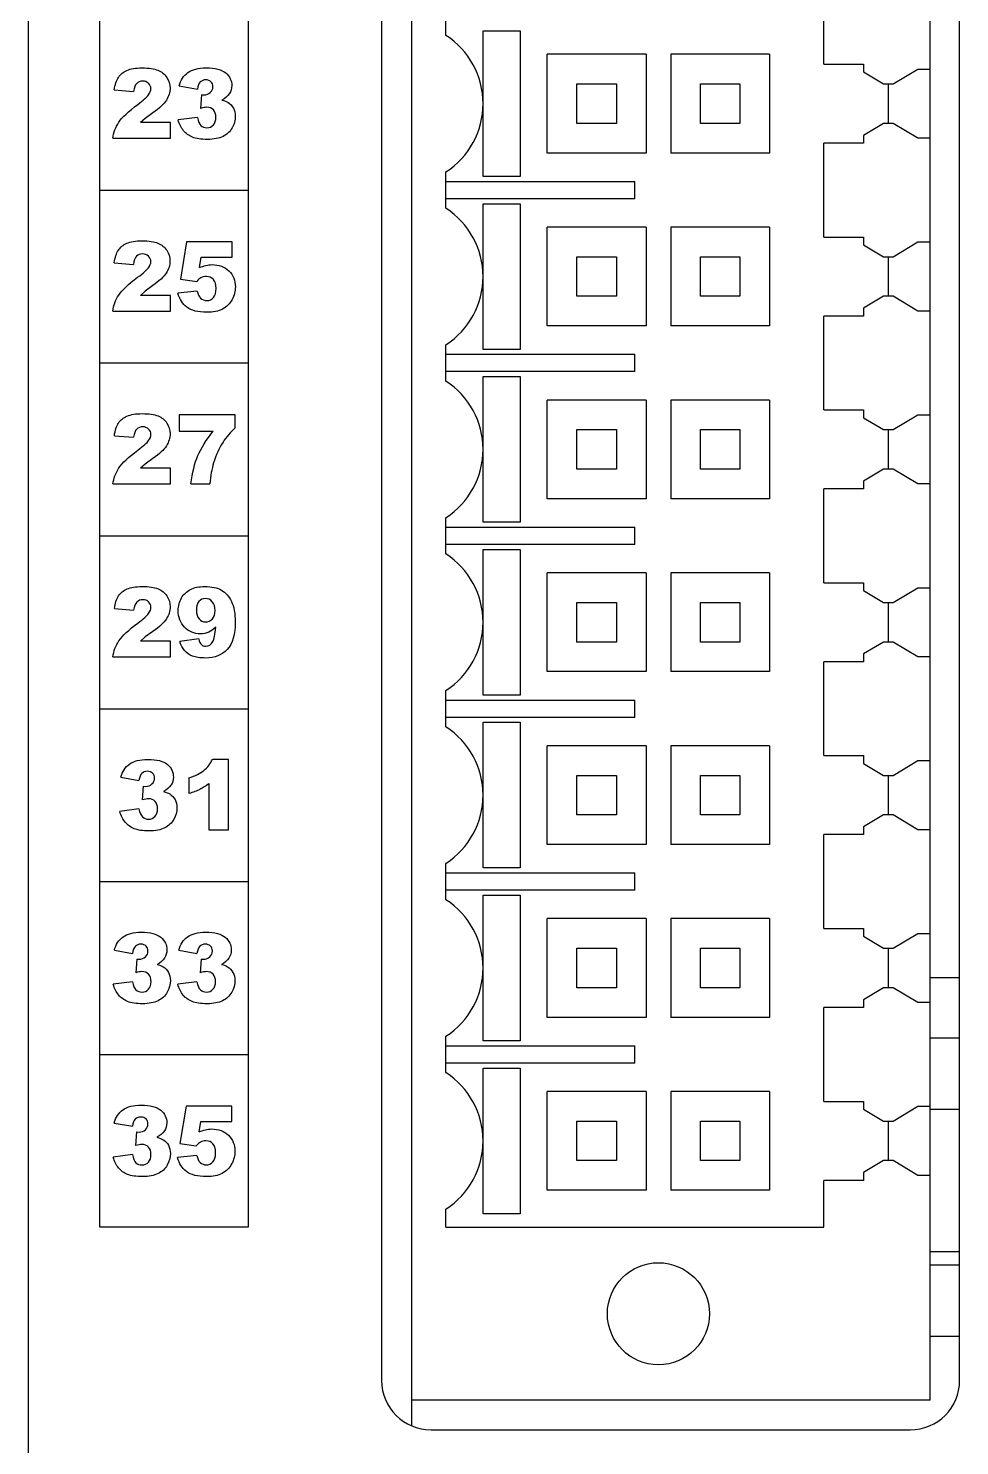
# Model space of a CAD drawing. Header units: inches. Extents: x 0 to 33, y 0 to 130.
# Drawn here: x 0 to 18.85, y 14.83 to 43.52 of the extents above; entities that cross this region are included whole.
import ezdxf

# ---------------------------------------------------------------- set-up
doc = ezdxf.new("R2010")
doc.units = ezdxf.units.IN
doc.header["$LTSCALE"] = 1.21
doc.header["$MEASUREMENT"] = 0
for name, color, linetype in [('1728620000_DXF_CONTINUOUS_LINE', 7, 'CONTINUOUS'), ('176260PIN_ASDXF_CONTINUOUS_LINE', 7, 'CONTINUOUS'), ('AIOJ784_4_00DXF_CONTINUOUS_LINE', 7, 'CONTINUOUS'), ('IO_CH_PCB_DXF_CONTINUOUS_LINE', 7, 'CONTINUOUS'), ('RTDJ708I_4_0DXF_CONTINUOUS_LINE', 7, 'CONTINUOUS')]:
    doc.layers.add(name, color=color, linetype=linetype)

msp = doc.modelspace()

# ---------------------------------------------------------------- linework, layer by layer
at = {"layer": '1728620000_DXF_CONTINUOUS_LINE', "color": 7, "linetype": 'Continuous'}
for p, q in [((7.753, 85.75), (7.753, 15.75)), ((18.253, 15.75), (18.253, 85.75)), ((16.103, 42.8), (16.103, 44.7)), ((8.453, 43.383), (8.453, 44.117)), ((9.203, 43.475), (9.955, 43.475)), ((9.203, 42.004), (9.203, 43.475)), ((9.955, 43.475), (9.955, 40.525)), ((12.503, 43), (10.503, 43)), ((10.503, 41), (10.503, 43)), ((12.503, 43), (12.503, 41)), ((15.003, 43), (13.003, 43)), ((13.003, 43), (13.003, 41)), ((15.003, 43), (15.003, 41)), ((16.103, 42.8), (16.903, 42.8)), ((16.903, 42.8), (16.903, 42.642)), ((16.903, 42.642), (17.306, 42.4)), ((17.503, 42.4), (18.003, 42.7)), ((18.003, 42.7), (18.253, 42.7)), ((11.103, 42.4), (11.903, 42.4)), ((11.103, 41.6), (11.103, 42.4)), ((11.903, 42.4), (11.903, 41.6)), ((13.603, 42.4), (14.403, 42.4)), ((13.603, 41.6), (13.603, 42.4)), ((14.403, 42.4), (14.403, 41.6)), ((17.306, 42.4), (17.503, 42.4)), ((17.403, 42.4), (17.403, 41.6)), ((9.203, 40.525), (9.203, 41.996)), ((11.903, 41.6), (11.103, 41.6)), ((14.403, 41.6), (13.603, 41.6)), ((17.306, 41.6), (16.903, 41.358)), ((16.903, 41.358), (16.903, 41.2)), ((17.503, 41.6), (17.306, 41.6)), ((18.003, 41.3), (17.503, 41.6)), ((16.903, 41.2), (16.103, 41.2)), ((16.103, 39.3), (16.103, 41.2)), ((18.253, 41.3), (18.003, 41.3)), ((12.503, 41), (10.503, 41)), ((15.003, 41), (13.003, 41)), ((8.453, 39.883), (8.453, 40.617)), ((9.955, 40.525), (9.203, 40.525)), ((8.453, 40.425), (12.278, 40.425)), ((12.278, 40.075), (12.278, 40.425)), ((12.278, 40.075), (8.453, 40.075)), ((9.203, 39.975), (9.955, 39.975)), ((9.203, 38.504), (9.203, 39.975)), ((9.955, 39.975), (9.955, 37.025)), ((12.503, 39.5), (10.503, 39.5)), ((10.503, 37.5), (10.503, 39.5)), ((12.503, 39.5), (12.503, 37.5)), ((15.003, 39.5), (13.003, 39.5)), ((13.003, 39.5), (13.003, 37.5)), ((15.003, 39.5), (15.003, 37.5)), ((16.103, 39.3), (16.903, 39.3)), ((16.903, 39.3), (16.903, 39.142)), ((16.903, 39.142), (17.306, 38.9)), ((17.503, 38.9), (18.003, 39.2)), ((18.003, 39.2), (18.253, 39.2)), ((11.103, 38.9), (11.903, 38.9)), ((11.103, 38.1), (11.103, 38.9)), ((11.903, 38.9), (11.903, 38.1)), ((13.603, 38.9), (14.403, 38.9)), ((13.603, 38.1), (13.603, 38.9)), ((14.403, 38.9), (14.403, 38.1)), ((17.306, 38.9), (17.503, 38.9)), ((17.403, 38.9), (17.403, 38.1)), ((9.203, 37.025), (9.203, 38.496)), ((11.903, 38.1), (11.103, 38.1)), ((14.403, 38.1), (13.603, 38.1)), ((17.306, 38.1), (16.903, 37.858)), ((17.503, 38.1), (17.306, 38.1)), ((18.003, 37.8), (17.503, 38.1)), ((16.903, 37.7), (16.103, 37.7)), ((16.103, 35.8), (16.103, 37.7)), ((16.903, 37.858), (16.903, 37.7)), ((18.253, 37.8), (18.003, 37.8)), ((12.503, 37.5), (10.503, 37.5)), ((15.003, 37.5), (13.003, 37.5)), ((8.453, 36.383), (8.453, 37.117)), ((9.955, 37.025), (9.203, 37.025)), ((8.453, 36.925), (12.278, 36.925)), ((12.278, 36.575), (12.278, 36.925)), ((12.278, 36.575), (8.453, 36.575)), ((9.203, 36.475), (9.955, 36.475)), ((9.203, 35.004), (9.203, 36.475)), ((9.955, 36.475), (9.955, 33.525)), ((12.503, 36), (10.503, 36)), ((10.503, 34), (10.503, 36)), ((12.503, 36), (12.503, 34)), ((15.003, 36), (13.003, 36)), ((13.003, 36), (13.003, 34)), ((15.003, 36), (15.003, 34)), ((16.103, 35.8), (16.903, 35.8)), ((16.903, 35.8), (16.903, 35.642)), ((16.903, 35.642), (17.306, 35.4)), ((17.503, 35.4), (18.003, 35.7)), ((18.003, 35.7), (18.253, 35.7)), ((11.103, 35.4), (11.903, 35.4)), ((11.103, 34.6), (11.103, 35.4)), ((11.903, 35.4), (11.903, 34.6)), ((13.603, 35.4), (14.403, 35.4)), ((13.603, 34.6), (13.603, 35.4)), ((14.403, 35.4), (14.403, 34.6)), ((17.306, 35.4), (17.503, 35.4)), ((17.403, 35.4), (17.403, 34.6)), ((9.203, 33.525), (9.203, 34.996)), ((11.903, 34.6), (11.103, 34.6)), ((14.403, 34.6), (13.603, 34.6)), ((17.306, 34.6), (16.903, 34.358)), ((17.503, 34.6), (17.306, 34.6)), ((18.003, 34.3), (17.503, 34.6)), ((16.903, 34.2), (16.103, 34.2)), ((16.103, 32.3), (16.103, 34.2)), ((16.903, 34.358), (16.903, 34.2)), ((18.253, 34.3), (18.003, 34.3)), ((12.503, 34), (10.503, 34)), ((15.003, 34), (13.003, 34)), ((8.453, 32.883), (8.453, 33.617)), ((8.453, 33.425), (12.278, 33.425)), ((9.955, 33.525), (9.203, 33.525)), ((12.278, 33.075), (12.278, 33.425)), ((12.278, 33.075), (8.453, 33.075)), ((9.203, 32.975), (9.955, 32.975)), ((9.203, 31.504), (9.203, 32.975)), ((9.955, 32.975), (9.955, 30.025)), ((12.503, 32.5), (10.503, 32.5)), ((10.503, 30.5), (10.503, 32.5)), ((12.503, 32.5), (12.503, 30.5)), ((15.003, 32.5), (13.003, 32.5)), ((13.003, 32.5), (13.003, 30.5)), ((15.003, 32.5), (15.003, 30.5)), ((16.103, 32.3), (16.903, 32.3)), ((16.903, 32.3), (16.903, 32.142)), ((16.903, 32.142), (17.306, 31.9)), ((17.503, 31.9), (18.003, 32.2)), ((18.003, 32.2), (18.253, 32.2)), ((11.103, 31.9), (11.903, 31.9)), ((11.103, 31.1), (11.103, 31.9)), ((11.903, 31.9), (11.903, 31.1)), ((13.603, 31.9), (14.403, 31.9)), ((13.603, 31.1), (13.603, 31.9)), ((14.403, 31.9), (14.403, 31.1)), ((17.306, 31.9), (17.503, 31.9)), ((17.403, 31.9), (17.403, 31.1)), ((9.203, 30.025), (9.203, 31.496)), ((11.903, 31.1), (11.103, 31.1)), ((14.403, 31.1), (13.603, 31.1)), ((17.306, 31.1), (16.903, 30.858)), ((17.503, 31.1), (17.306, 31.1)), ((18.003, 30.8), (17.503, 31.1)), ((16.903, 30.858), (16.903, 30.7)), ((18.253, 30.8), (18.003, 30.8)), ((12.503, 30.5), (10.503, 30.5)), ((15.003, 30.5), (13.003, 30.5)), ((16.903, 30.7), (16.103, 30.7)), ((16.103, 28.8), (16.103, 30.7)), ((8.453, 29.383), (8.453, 30.117)), ((8.453, 29.925), (12.278, 29.925)), ((9.955, 30.025), (9.203, 30.025)), ((12.278, 29.575), (12.278, 29.925)), ((12.278, 29.575), (8.453, 29.575)), ((9.203, 29.475), (9.955, 29.475)), ((9.203, 28.004), (9.203, 29.475)), ((9.955, 29.475), (9.955, 26.525)), ((12.503, 29), (10.503, 29)), ((10.503, 27), (10.503, 29)), ((12.503, 29), (12.503, 27)), ((15.003, 29), (13.003, 29)), ((13.003, 29), (13.003, 27)), ((15.003, 29), (15.003, 27)), ((16.103, 28.8), (16.903, 28.8)), ((16.903, 28.8), (16.903, 28.642)), ((17.503, 28.4), (18.003, 28.7)), ((18.003, 28.7), (18.253, 28.7)), ((16.903, 28.642), (17.306, 28.4)), ((11.103, 28.4), (11.903, 28.4)), ((11.103, 27.6), (11.103, 28.4)), ((11.903, 28.4), (11.903, 27.6)), ((13.603, 28.4), (14.403, 28.4)), ((13.603, 27.6), (13.603, 28.4)), ((14.403, 28.4), (14.403, 27.6)), ((17.306, 28.4), (17.503, 28.4)), ((17.403, 28.4), (17.403, 27.6)), ((9.203, 26.525), (9.203, 27.996)), ((11.903, 27.6), (11.103, 27.6)), ((14.403, 27.6), (13.603, 27.6)), ((17.306, 27.6), (16.903, 27.358)), ((17.503, 27.6), (17.306, 27.6)), ((18.003, 27.3), (17.503, 27.6)), ((16.903, 27.358), (16.903, 27.2)), ((18.253, 27.3), (18.003, 27.3)), ((12.503, 27), (10.503, 27)), ((15.003, 27), (13.003, 27)), ((16.903, 27.2), (16.103, 27.2)), ((16.103, 25.3), (16.103, 27.2)), ((8.453, 25.883), (8.453, 26.617)), ((8.453, 26.425), (12.278, 26.425)), ((9.955, 26.525), (9.203, 26.525)), ((12.278, 26.075), (12.278, 26.425)), ((12.278, 26.075), (8.453, 26.075)), ((9.203, 25.975), (9.955, 25.975)), ((9.203, 24.504), (9.203, 25.975)), ((9.955, 25.975), (9.955, 23.025)), ((12.503, 25.5), (10.503, 25.5)), ((10.503, 23.5), (10.503, 25.5)), ((12.503, 25.5), (12.503, 23.5)), ((15.003, 25.5), (13.003, 25.5)), ((13.003, 25.5), (13.003, 23.5)), ((15.003, 25.5), (15.003, 23.5)), ((16.103, 25.3), (16.903, 25.3)), ((16.903, 25.3), (16.903, 25.142)), ((16.903, 25.142), (17.306, 24.9)), ((17.503, 24.9), (18.003, 25.2)), ((18.003, 25.2), (18.253, 25.2)), ((11.103, 24.9), (11.903, 24.9)), ((11.103, 24.1), (11.103, 24.9)), ((11.903, 24.9), (11.903, 24.1)), ((13.603, 24.9), (14.403, 24.9)), ((13.603, 24.1), (13.603, 24.9)), ((14.403, 24.9), (14.403, 24.1)), ((17.306, 24.9), (17.503, 24.9)), ((17.403, 24.9), (17.403, 24.1)), ((9.203, 23.025), (9.203, 24.496)), ((11.903, 24.1), (11.103, 24.1)), ((14.403, 24.1), (13.603, 24.1)), ((17.306, 24.1), (16.903, 23.858)), ((16.903, 23.858), (16.903, 23.7)), ((17.503, 24.1), (17.306, 24.1)), ((18.003, 23.8), (17.503, 24.1)), ((16.903, 23.7), (16.103, 23.7)), ((16.103, 21.8), (16.103, 23.7)), ((18.253, 23.8), (18.003, 23.8)), ((12.503, 23.5), (10.503, 23.5)), ((15.003, 23.5), (13.003, 23.5)), ((8.453, 22.383), (8.453, 23.117)), ((9.955, 23.025), (9.203, 23.025)), ((8.453, 22.925), (12.278, 22.925)), ((12.278, 22.575), (12.278, 22.925)), ((12.278, 22.575), (8.453, 22.575)), ((9.203, 22.475), (9.955, 22.475)), ((9.203, 21.004), (9.203, 22.475)), ((9.955, 22.475), (9.955, 19.525)), ((12.503, 22), (10.503, 22)), ((10.503, 20), (10.503, 22)), ((12.503, 22), (12.503, 20)), ((15.003, 22), (13.003, 22)), ((13.003, 22), (13.003, 20)), ((15.003, 22), (15.003, 20)), ((16.103, 21.8), (16.903, 21.8)), ((16.903, 21.8), (16.903, 21.642)), ((16.903, 21.642), (17.306, 21.4)), ((17.503, 21.4), (18.003, 21.7)), ((18.003, 21.7), (18.253, 21.7)), ((11.103, 21.4), (11.903, 21.4)), ((11.103, 20.6), (11.103, 21.4)), ((11.903, 21.4), (11.903, 20.6)), ((13.603, 21.4), (14.403, 21.4)), ((13.603, 20.6), (13.603, 21.4)), ((14.403, 21.4), (14.403, 20.6)), ((17.306, 21.4), (17.503, 21.4)), ((17.403, 21.4), (17.403, 20.6)), ((9.203, 19.525), (9.203, 20.996)), ((11.903, 20.6), (11.103, 20.6)), ((14.403, 20.6), (13.603, 20.6)), ((17.306, 20.6), (16.903, 20.358)), ((17.503, 20.6), (17.306, 20.6)), ((18.003, 20.3), (17.503, 20.6)), ((16.903, 20.2), (16.103, 20.2)), ((16.103, 19.25), (16.103, 20.2)), ((16.903, 20.358), (16.903, 20.2)), ((18.253, 20.3), (18.003, 20.3)), ((12.503, 20), (10.503, 20)), ((15.003, 20), (13.003, 20)), ((8.453, 19.25), (8.453, 19.617)), ((9.955, 19.525), (9.203, 19.525)), ((8.453, 19.25), (16.103, 19.25)), ((18.253, 15.75), (7.753, 15.75))]:
    msp.add_line(p, q, dxfattribs=at)
msp.add_circle((12.753, 17.5), 1.033, dxfattribs=at)
for centre in [(7.553, 42), (7.553, 38.5), (7.553, 35), (7.553, 31.5), (7.553, 28), (7.553, 24.5), (7.553, 21)]:
    msp.add_arc(centre, 1.65, 303.0557, 56.9443, dxfattribs=at)
at = {"layer": '176260PIN_ASDXF_CONTINUOUS_LINE', "color": 7, "linetype": 'Continuous'}
msp.add_line((18.85, 24.3), (18.253, 24.3), dxfattribs=at)
msp.add_line((18.85, 24.3), (18.253, 24.3), dxfattribs=at)
at = {"layer": 'AIOJ784_4_00DXF_CONTINUOUS_LINE', "color": 7, "linetype": 'Continuous'}
for p, q in [((18.253, 23.087), (18.85, 23.087)), ((18.253, 21.643), (18.85, 21.643)), ((18.253, 18.757), (18.85, 18.757)), ((18.253, 18.487), (18.85, 18.487)), ((18.253, 17.043), (18.85, 17.043))]:
    msp.add_line(p, q, dxfattribs=at)
at = {"layer": 'IO_CH_PCB_DXF_CONTINUOUS_LINE', "color": 7, "linetype": 'Continuous'}
msp.add_line((7.753, 15.75), (7.753, 15.233), dxfattribs=at)
at = {"layer": 'RTDJ708I_4_0DXF_CONTINUOUS_LINE', "color": 7, "linetype": 'Continuous'}
for p, q in [((0, 13), (0, 91.8)), ((7.15, 85.35), (7.15, 16.15)), ((18.85, 16.15), (18.85, 85.35)), ((8.15, 15.15), (17.85, 15.15))]:
    msp.add_line(p, q, dxfattribs=at)
at = {"layer": 'RTDJ708I_4_0DXF_CONTINUOUS_LINE', "color": 4, "linetype": 'Continuous'}
for p, q in [((1.449, 19.25), (1.449, 82.25)), ((4.449, 82.25), (4.449, 19.25)), ((1.739, 42.277), (2.129, 42.245)), ((3.053, 42.361), (3.421, 42.295)), ((3.505, 42.182), (3.485, 41.904)), ((3.505, 42.182), (3.555, 42.178)), ((2.363, 41.702), (2.27, 41.617)), ((2.877, 41.617), (2.27, 41.617)), ((2.52, 41.816), (2.363, 41.702)), ((2.877, 41.3), (2.877, 41.617)), ((3.421, 41.721), (3.032, 41.67)), ((1.71, 41.3), (2.877, 41.3)), ((1.449, 40.25), (4.449, 40.25)), ((3.2, 39.2), (3.076, 38.447)), ((4.123, 39.2), (3.2, 39.2)), ((4.123, 38.89), (4.123, 39.2)), ((1.738, 38.777), (2.127, 38.745)), ((3.464, 38.68), (3.498, 38.89)), ((3.498, 38.89), (4.123, 38.89)), ((2.361, 38.202), (2.269, 38.117)), ((2.519, 38.316), (2.361, 38.202)), ((3.419, 38.206), (3.026, 38.163)), ((3.076, 38.447), (3.408, 38.4)), ((2.876, 38.117), (2.269, 38.117)), ((2.876, 37.8), (2.876, 38.117)), ((1.709, 37.8), (2.876, 37.8)), ((1.449, 36.75), (4.449, 36.75)), ((4.187, 35.7), (3.052, 35.7)), ((3.052, 35.7), (3.052, 35.371)), ((4.187, 35.437), (4.187, 35.7)), ((3.052, 35.371), (3.743, 35.371)), ((1.74, 35.277), (2.13, 35.245)), ((2.521, 34.816), (2.364, 34.702)), ((2.364, 34.702), (2.271, 34.617)), ((2.879, 34.617), (2.271, 34.617)), ((2.879, 34.3), (2.879, 34.617)), ((1.712, 34.3), (2.879, 34.3)), ((3.288, 34.3), (3.675, 34.3)), ((1.449, 33.25), (4.449, 33.25)), ((1.741, 31.777), (2.131, 31.745)), ((2.522, 31.316), (2.365, 31.202)), ((2.365, 31.202), (2.272, 31.117)), ((2.879, 31.117), (2.272, 31.117)), ((2.879, 30.8), (2.879, 31.117)), ((3.449, 31.163), (3.063, 31.114)), ((1.712, 30.8), (2.879, 30.8)), ((1.449, 29.75), (4.449, 29.75)), ((4.048, 28.724), (3.726, 28.724)), ((4.048, 27.3), (4.048, 28.724)), ((1.872, 28.361), (2.239, 28.295)), ((2.323, 28.182), (2.303, 27.904)), ((2.323, 28.182), (2.374, 28.178)), ((3.246, 28.349), (3.246, 28.03)), ((3.655, 28.233), (3.655, 27.3)), ((2.239, 27.721), (1.851, 27.67)), ((3.655, 27.3), (4.048, 27.3)), ((1.449, 26.25), (4.449, 26.25)), ((1.74, 24.861), (2.108, 24.795)), ((2.192, 24.682), (2.172, 24.404)), ((2.192, 24.682), (2.242, 24.678)), ((3.044, 24.861), (3.412, 24.795)), ((3.496, 24.682), (3.476, 24.404)), ((3.496, 24.682), (3.547, 24.678)), ((2.108, 24.221), (1.719, 24.17)), ((3.412, 24.221), (3.023, 24.17)), ((1.449, 22.75), (4.449, 22.75)), ((3.191, 21.7), (3.068, 20.947)), ((4.115, 21.7), (3.191, 21.7)), ((4.115, 21.39), (4.115, 21.7)), ((1.739, 21.361), (2.106, 21.295)), ((3.456, 21.18), (3.489, 21.39)), ((3.489, 21.39), (4.115, 21.39)), ((2.19, 21.182), (2.17, 20.904)), ((2.19, 21.182), (2.241, 21.178)), ((2.106, 20.721), (1.718, 20.67)), ((3.411, 20.706), (3.017, 20.663)), ((3.068, 20.947), (3.399, 20.9)), ((4.449, 19.25), (1.449, 19.25))]:
    msp.add_line(p, q, dxfattribs=at)
at = {"layer": 'RTDJ708I_4_0DXF_CONTINUOUS_LINE', "color": 7, "linetype": 'Continuous'}
for centre, start, end in [((8.15, 16.15), 180, 270), ((17.85, 16.15), 270, 0)]:
    msp.add_arc(centre, 1, start, end, dxfattribs=at)
at = {"layer": 'RTDJ708I_4_0DXF_CONTINUOUS_LINE', "color": 4, "linetype": 'Continuous'}
for points in [[(1.739, 42.277), (1.754, 42.386), (1.782, 42.472), (1.823, 42.533)], [(1.823, 42.533), (1.863, 42.594), (1.92, 42.642), (1.995, 42.674)], [(1.995, 42.674), (2.069, 42.707), (2.172, 42.724), (2.303, 42.724)], [(2.303, 42.724), (2.44, 42.724), (2.546, 42.708), (2.622, 42.677)], [(2.622, 42.677), (2.699, 42.646), (2.758, 42.598), (2.802, 42.533)], [(2.802, 42.533), (2.846, 42.468), (2.868, 42.396), (2.868, 42.316)], [(3.053, 42.361), (3.084, 42.477), (3.142, 42.567), (3.229, 42.63)], [(3.229, 42.63), (3.316, 42.692), (3.439, 42.724), (3.598, 42.724)], [(3.591, 42.482), (3.545, 42.482), (3.508, 42.468), (3.479, 42.44)], [(3.695, 42.444), (3.67, 42.469), (3.635, 42.482), (3.591, 42.482)], [(3.598, 42.724), (3.781, 42.724), (3.913, 42.689), (3.994, 42.621)], [(3.994, 42.621), (4.076, 42.553), (4.117, 42.468), (4.117, 42.365)], [(2.192, 42.41), (2.16, 42.379), (2.139, 42.324), (2.129, 42.245)], [(2.314, 42.457), (2.264, 42.457), (2.223, 42.441), (2.192, 42.41)], [(2.432, 42.412), (2.401, 42.442), (2.362, 42.457), (2.314, 42.457)], [(2.48, 42.303), (2.48, 42.345), (2.464, 42.381), (2.432, 42.412)], [(2.432, 42.178), (2.464, 42.222), (2.48, 42.263), (2.48, 42.303)], [(2.868, 42.316), (2.868, 42.23), (2.842, 42.149), (2.793, 42.071)], [(3.479, 42.44), (3.45, 42.413), (3.43, 42.364), (3.421, 42.295)], [(3.555, 42.178), (3.606, 42.178), (3.648, 42.194), (3.682, 42.226)], [(3.682, 42.226), (3.717, 42.259), (3.734, 42.297), (3.734, 42.342)], [(3.734, 42.342), (3.734, 42.384), (3.721, 42.418), (3.695, 42.444)], [(4.067, 42.201), (4.034, 42.151), (3.984, 42.108), (3.917, 42.072)], [(4.117, 42.365), (4.117, 42.304), (4.1, 42.249), (4.067, 42.201)], [(1.832, 41.625), (1.899, 41.726), (2.026, 41.846), (2.214, 41.985)], [(2.214, 41.985), (2.327, 42.069), (2.4, 42.134), (2.432, 42.178)], [(2.793, 42.071), (2.743, 41.993), (2.652, 41.908), (2.52, 41.816)], [(3.611, 41.927), (3.58, 41.927), (3.538, 41.92), (3.485, 41.904)], [(3.746, 41.874), (3.713, 41.909), (3.668, 41.927), (3.611, 41.927)], [(3.917, 42.072), (3.971, 42.058), (4.013, 42.042), (4.041, 42.024)], [(4.041, 42.024), (4.087, 41.996), (4.124, 41.958), (4.149, 41.911)], [(4.149, 41.911), (4.175, 41.864), (4.189, 41.809), (4.189, 41.744)], [(1.71, 41.3), (1.724, 41.415), (1.764, 41.523), (1.832, 41.625)], [(3.141, 41.452), (3.093, 41.509), (3.057, 41.582), (3.032, 41.67)], [(3.421, 41.721), (3.436, 41.643), (3.459, 41.588), (3.491, 41.558)], [(3.744, 41.57), (3.779, 41.608), (3.797, 41.659), (3.797, 41.723)], [(3.797, 41.723), (3.797, 41.788), (3.78, 41.838), (3.746, 41.874)], [(4.189, 41.744), (4.189, 41.662), (4.167, 41.584), (4.124, 41.509)], [(3.322, 41.321), (3.249, 41.351), (3.189, 41.395), (3.141, 41.452)], [(3.491, 41.558), (3.524, 41.527), (3.565, 41.513), (3.615, 41.513)], [(3.615, 41.513), (3.666, 41.513), (3.71, 41.532), (3.744, 41.57)], [(3.94, 41.337), (3.86, 41.297), (3.754, 41.276), (3.624, 41.276)], [(4.124, 41.509), (4.082, 41.435), (4.02, 41.376), (3.94, 41.337)], [(3.624, 41.276), (3.496, 41.276), (3.396, 41.291), (3.322, 41.321)], [(1.738, 38.777), (1.753, 38.886), (1.781, 38.972), (1.821, 39.033)], [(1.821, 39.033), (1.862, 39.094), (1.919, 39.142), (1.994, 39.174)], [(1.994, 39.174), (2.068, 39.207), (2.17, 39.224), (2.302, 39.224)], [(2.302, 39.224), (2.439, 39.224), (2.545, 39.208), (2.621, 39.177)], [(2.621, 39.177), (2.697, 39.146), (2.757, 39.098), (2.8, 39.033)], [(2.8, 39.033), (2.844, 38.968), (2.866, 38.896), (2.866, 38.816)], [(2.19, 38.91), (2.159, 38.879), (2.138, 38.824), (2.127, 38.745)], [(2.312, 38.957), (2.263, 38.957), (2.222, 38.941), (2.19, 38.91)], [(2.431, 38.912), (2.399, 38.942), (2.36, 38.957), (2.312, 38.957)], [(2.479, 38.803), (2.479, 38.845), (2.462, 38.881), (2.431, 38.912)], [(2.431, 38.678), (2.462, 38.722), (2.479, 38.763), (2.479, 38.803)], [(2.866, 38.816), (2.866, 38.73), (2.841, 38.649), (2.791, 38.571)], [(3.592, 38.725), (3.634, 38.735), (3.676, 38.741), (3.718, 38.741)], [(3.718, 38.741), (3.858, 38.741), (3.971, 38.698), (4.059, 38.613)], [(1.83, 38.125), (1.898, 38.226), (2.025, 38.346), (2.212, 38.485)], [(2.212, 38.485), (2.326, 38.569), (2.398, 38.634), (2.431, 38.678)], [(2.791, 38.571), (2.741, 38.493), (2.651, 38.408), (2.519, 38.316)], [(3.494, 38.473), (3.467, 38.459), (3.438, 38.434), (3.408, 38.4)], [(3.464, 38.68), (3.507, 38.7), (3.55, 38.715), (3.592, 38.725)], [(3.603, 38.5), (3.564, 38.5), (3.528, 38.49), (3.494, 38.473)], [(3.744, 38.441), (3.709, 38.48), (3.662, 38.5), (3.603, 38.5)], [(4.059, 38.613), (4.146, 38.529), (4.19, 38.422), (4.19, 38.294)], [(3.419, 38.206), (3.429, 38.143), (3.451, 38.094), (3.486, 38.061)], [(3.798, 38.258), (3.798, 38.341), (3.78, 38.403), (3.744, 38.441)], [(3.745, 38.074), (3.78, 38.115), (3.798, 38.176), (3.798, 38.258)], [(4.19, 38.294), (4.19, 38.203), (4.167, 38.116), (4.122, 38.033)], [(1.709, 37.8), (1.722, 37.915), (1.762, 38.023), (1.83, 38.125)], [(3.097, 37.999), (3.069, 38.043), (3.045, 38.097), (3.026, 38.163)], [(3.209, 37.88), (3.163, 37.915), (3.126, 37.955), (3.097, 37.999)], [(3.377, 37.802), (3.311, 37.819), (3.255, 37.846), (3.209, 37.88)], [(3.486, 38.061), (3.521, 38.029), (3.563, 38.013), (3.611, 38.013)], [(3.611, 38.013), (3.665, 38.013), (3.71, 38.033), (3.745, 38.074)], [(4.122, 38.033), (4.077, 37.949), (4.013, 37.886), (3.931, 37.842)], [(3.615, 37.776), (3.522, 37.776), (3.443, 37.786), (3.377, 37.802)], [(3.931, 37.842), (3.849, 37.798), (3.743, 37.776), (3.615, 37.776)], [(1.824, 35.533), (1.865, 35.594), (1.922, 35.642), (1.996, 35.674)], [(1.996, 35.674), (2.071, 35.707), (2.173, 35.724), (2.305, 35.724)], [(2.305, 35.724), (2.441, 35.724), (2.547, 35.708), (2.624, 35.677)], [(2.624, 35.677), (2.7, 35.646), (2.759, 35.598), (2.803, 35.533)], [(1.74, 35.277), (1.756, 35.386), (1.783, 35.472), (1.824, 35.533)], [(2.193, 35.41), (2.162, 35.379), (2.141, 35.324), (2.13, 35.245)], [(2.315, 35.457), (2.266, 35.457), (2.225, 35.441), (2.193, 35.41)], [(2.434, 35.412), (2.402, 35.442), (2.363, 35.457), (2.315, 35.457)], [(2.433, 35.178), (2.465, 35.222), (2.482, 35.263), (2.482, 35.303)], [(2.482, 35.303), (2.482, 35.345), (2.465, 35.381), (2.434, 35.412)], [(2.869, 35.316), (2.869, 35.23), (2.843, 35.149), (2.794, 35.071)], [(2.803, 35.533), (2.847, 35.468), (2.869, 35.396), (2.869, 35.316)], [(3.431, 34.875), (3.497, 35.03), (3.601, 35.195), (3.743, 35.371)], [(4.187, 35.437), (4.088, 35.348), (4.006, 35.251), (3.94, 35.148)], [(2.215, 34.985), (2.329, 35.069), (2.401, 35.134), (2.433, 35.178)], [(2.794, 35.071), (2.744, 34.993), (2.653, 34.908), (2.521, 34.816)], [(3.94, 35.148), (3.86, 35.022), (3.796, 34.882), (3.749, 34.727)], [(1.833, 34.625), (1.901, 34.726), (2.028, 34.846), (2.215, 34.985)], [(3.288, 34.3), (3.318, 34.528), (3.366, 34.72), (3.431, 34.875)], [(3.749, 34.727), (3.712, 34.607), (3.688, 34.464), (3.675, 34.3)], [(1.712, 34.3), (1.725, 34.415), (1.765, 34.523), (1.833, 34.625)], [(1.825, 32.033), (1.865, 32.094), (1.922, 32.142), (1.997, 32.174)], [(1.997, 32.174), (2.071, 32.207), (2.174, 32.224), (2.305, 32.224)], [(2.305, 32.224), (2.442, 32.224), (2.548, 32.208), (2.624, 32.177)], [(2.624, 32.177), (2.701, 32.146), (2.76, 32.098), (2.804, 32.033)], [(3.099, 31.992), (3.143, 32.068), (3.203, 32.125), (3.28, 32.165)], [(3.28, 32.165), (3.357, 32.204), (3.454, 32.224), (3.571, 32.224)], [(3.571, 32.224), (3.71, 32.224), (3.823, 32.199), (3.908, 32.151)], [(3.908, 32.151), (3.992, 32.104), (4.06, 32.027), (4.11, 31.922)], [(1.741, 31.777), (1.756, 31.886), (1.784, 31.972), (1.825, 32.033)], [(2.194, 31.91), (2.162, 31.879), (2.141, 31.824), (2.131, 31.745)], [(2.316, 31.957), (2.266, 31.957), (2.225, 31.941), (2.194, 31.91)], [(2.434, 31.912), (2.403, 31.942), (2.364, 31.957), (2.316, 31.957)], [(2.482, 31.803), (2.482, 31.845), (2.466, 31.881), (2.434, 31.912)], [(2.804, 32.033), (2.848, 31.968), (2.87, 31.896), (2.87, 31.816)], [(3.033, 31.738), (3.033, 31.83), (3.055, 31.915), (3.099, 31.992)], [(3.453, 31.923), (3.419, 31.884), (3.403, 31.826), (3.403, 31.748)], [(3.582, 31.981), (3.531, 31.981), (3.488, 31.961), (3.453, 31.923)], [(3.722, 31.916), (3.683, 31.959), (3.637, 31.981), (3.582, 31.981)], [(3.779, 31.739), (3.779, 31.814), (3.76, 31.873), (3.722, 31.916)], [(4.11, 31.922), (4.161, 31.817), (4.187, 31.68), (4.187, 31.508)], [(2.216, 31.485), (2.329, 31.569), (2.402, 31.634), (2.434, 31.678)], [(2.434, 31.678), (2.466, 31.722), (2.482, 31.763), (2.482, 31.803)], [(2.795, 31.571), (2.745, 31.493), (2.654, 31.408), (2.522, 31.316)], [(2.87, 31.816), (2.87, 31.73), (2.844, 31.649), (2.795, 31.571)], [(3.162, 31.399), (3.076, 31.489), (3.033, 31.601), (3.033, 31.738)], [(3.403, 31.748), (3.403, 31.67), (3.42, 31.61), (3.455, 31.569)], [(3.455, 31.569), (3.49, 31.527), (3.534, 31.507), (3.588, 31.507)], [(3.588, 31.507), (3.642, 31.507), (3.688, 31.527), (3.724, 31.567)], [(3.724, 31.567), (3.761, 31.607), (3.779, 31.664), (3.779, 31.739)], [(1.834, 31.125), (1.901, 31.226), (2.028, 31.346), (2.216, 31.485)], [(3.48, 31.266), (3.354, 31.266), (3.248, 31.31), (3.162, 31.399)], [(3.65, 31.299), (3.6, 31.277), (3.544, 31.266), (3.48, 31.266)], [(3.793, 31.404), (3.746, 31.357), (3.699, 31.321), (3.65, 31.299)], [(3.736, 31.11), (3.761, 31.155), (3.78, 31.254), (3.793, 31.404)], [(4.187, 31.508), (4.187, 31.255), (4.133, 31.069), (4.027, 30.952)], [(1.712, 30.8), (1.726, 30.915), (1.766, 31.023), (1.834, 31.125)], [(3.161, 30.928), (3.118, 30.978), (3.086, 31.04), (3.063, 31.114)], [(3.449, 31.163), (3.459, 31.108), (3.476, 31.07), (3.501, 31.048)], [(3.501, 31.048), (3.525, 31.025), (3.554, 31.015), (3.59, 31.015)], [(3.59, 31.015), (3.652, 31.015), (3.701, 31.046), (3.736, 31.11)], [(3.322, 30.815), (3.256, 30.84), (3.203, 30.878), (3.161, 30.928)], [(3.585, 30.776), (3.473, 30.776), (3.385, 30.789), (3.322, 30.815)], [(4.027, 30.952), (3.92, 30.834), (3.773, 30.776), (3.585, 30.776)], [(2.048, 28.63), (2.134, 28.692), (2.258, 28.724), (2.417, 28.724)], [(2.417, 28.724), (2.599, 28.724), (2.731, 28.689), (2.813, 28.621)], [(3.554, 28.502), (3.627, 28.561), (3.684, 28.636), (3.726, 28.724)], [(1.872, 28.361), (1.902, 28.477), (1.961, 28.567), (2.048, 28.63)], [(2.298, 28.44), (2.269, 28.413), (2.249, 28.364), (2.239, 28.295)], [(2.409, 28.482), (2.364, 28.482), (2.326, 28.468), (2.298, 28.44)], [(2.514, 28.444), (2.489, 28.469), (2.453, 28.482), (2.409, 28.482)], [(2.553, 28.342), (2.553, 28.384), (2.539, 28.418), (2.514, 28.444)], [(2.813, 28.621), (2.895, 28.553), (2.936, 28.468), (2.936, 28.365)], [(3.246, 28.349), (3.378, 28.391), (3.481, 28.442), (3.554, 28.502)], [(2.374, 28.178), (2.425, 28.178), (2.467, 28.194), (2.501, 28.226)], [(2.501, 28.226), (2.535, 28.259), (2.553, 28.297), (2.553, 28.342)], [(2.886, 28.201), (2.853, 28.151), (2.803, 28.108), (2.736, 28.072)], [(2.936, 28.365), (2.936, 28.304), (2.918, 28.249), (2.886, 28.201)], [(3.655, 28.233), (3.591, 28.184), (3.529, 28.145), (3.47, 28.115)], [(2.429, 27.927), (2.399, 27.927), (2.357, 27.92), (2.303, 27.904)], [(2.565, 27.874), (2.532, 27.909), (2.487, 27.927), (2.429, 27.927)], [(2.616, 27.723), (2.616, 27.788), (2.599, 27.838), (2.565, 27.874)], [(2.736, 28.072), (2.79, 28.058), (2.832, 28.042), (2.86, 28.024)], [(2.86, 28.024), (2.906, 27.996), (2.942, 27.958), (2.968, 27.911)], [(2.968, 27.911), (2.994, 27.864), (3.007, 27.809), (3.007, 27.744)], [(3.47, 28.115), (3.41, 28.085), (3.336, 28.056), (3.246, 28.03)], [(1.96, 27.452), (1.912, 27.509), (1.876, 27.582), (1.851, 27.67)], [(2.239, 27.721), (2.255, 27.643), (2.278, 27.588), (2.31, 27.558)], [(2.31, 27.558), (2.343, 27.527), (2.384, 27.513), (2.433, 27.513)], [(2.433, 27.513), (2.485, 27.513), (2.529, 27.532), (2.563, 27.57)], [(2.563, 27.57), (2.598, 27.608), (2.616, 27.659), (2.616, 27.723)], [(3.007, 27.744), (3.007, 27.662), (2.985, 27.584), (2.943, 27.509)], [(2.141, 27.321), (2.068, 27.351), (2.007, 27.395), (1.96, 27.452)], [(2.443, 27.276), (2.315, 27.276), (2.215, 27.291), (2.141, 27.321)], [(2.759, 27.337), (2.679, 27.297), (2.573, 27.276), (2.443, 27.276)], [(2.943, 27.509), (2.9, 27.435), (2.839, 27.376), (2.759, 27.337)], [(1.74, 24.861), (1.771, 24.977), (1.829, 25.067), (1.916, 25.13)], [(1.916, 25.13), (2.003, 25.192), (2.126, 25.224), (2.285, 25.224)], [(2.278, 24.982), (2.232, 24.982), (2.195, 24.968), (2.166, 24.94)], [(2.382, 24.944), (2.357, 24.969), (2.322, 24.982), (2.278, 24.982)], [(2.285, 25.224), (2.468, 25.224), (2.599, 25.189), (2.681, 25.121)], [(2.681, 25.121), (2.763, 25.053), (2.804, 24.968), (2.804, 24.865)], [(3.044, 24.861), (3.075, 24.977), (3.133, 25.067), (3.22, 25.13)], [(3.22, 25.13), (3.307, 25.192), (3.43, 25.224), (3.59, 25.224)], [(3.582, 24.982), (3.536, 24.982), (3.499, 24.968), (3.47, 24.94)], [(3.687, 24.944), (3.661, 24.969), (3.626, 24.982), (3.582, 24.982)], [(3.59, 25.224), (3.772, 25.224), (3.904, 25.189), (3.986, 25.121)], [(3.986, 25.121), (4.067, 25.053), (4.108, 24.968), (4.108, 24.865)], [(2.166, 24.94), (2.137, 24.913), (2.117, 24.864), (2.108, 24.795)], [(2.242, 24.678), (2.293, 24.678), (2.335, 24.694), (2.369, 24.726)], [(2.369, 24.726), (2.404, 24.759), (2.421, 24.797), (2.421, 24.842)], [(2.421, 24.842), (2.421, 24.884), (2.408, 24.918), (2.382, 24.944)], [(2.754, 24.701), (2.721, 24.651), (2.671, 24.608), (2.604, 24.572)], [(2.804, 24.865), (2.804, 24.804), (2.787, 24.749), (2.754, 24.701)], [(3.47, 24.94), (3.442, 24.913), (3.422, 24.864), (3.412, 24.795)], [(3.547, 24.678), (3.597, 24.678), (3.639, 24.694), (3.674, 24.726)], [(3.674, 24.726), (3.708, 24.759), (3.725, 24.797), (3.725, 24.842)], [(3.725, 24.842), (3.725, 24.884), (3.712, 24.918), (3.687, 24.944)], [(4.059, 24.701), (4.025, 24.651), (3.976, 24.608), (3.909, 24.572)], [(4.108, 24.865), (4.108, 24.804), (4.091, 24.749), (4.059, 24.701)], [(2.298, 24.427), (2.267, 24.427), (2.225, 24.42), (2.172, 24.404)], [(2.433, 24.374), (2.4, 24.409), (2.355, 24.427), (2.298, 24.427)], [(2.604, 24.572), (2.658, 24.558), (2.7, 24.542), (2.728, 24.524)], [(2.728, 24.524), (2.774, 24.496), (2.811, 24.458), (2.836, 24.411)], [(2.836, 24.411), (2.862, 24.364), (2.875, 24.309), (2.875, 24.244)], [(3.602, 24.427), (3.572, 24.427), (3.53, 24.42), (3.476, 24.404)], [(3.738, 24.374), (3.704, 24.409), (3.659, 24.427), (3.602, 24.427)], [(3.909, 24.572), (3.962, 24.558), (4.004, 24.542), (4.033, 24.524)], [(4.033, 24.524), (4.079, 24.496), (4.115, 24.458), (4.141, 24.411)], [(4.141, 24.411), (4.167, 24.364), (4.18, 24.309), (4.18, 24.244)], [(1.828, 23.952), (1.78, 24.009), (1.744, 24.082), (1.719, 24.17)], [(2.108, 24.221), (2.123, 24.143), (2.146, 24.088), (2.178, 24.058)], [(2.431, 24.07), (2.466, 24.108), (2.484, 24.159), (2.484, 24.223)], [(2.484, 24.223), (2.484, 24.288), (2.467, 24.338), (2.433, 24.374)], [(2.875, 24.244), (2.875, 24.162), (2.853, 24.084), (2.811, 24.009)], [(3.132, 23.952), (3.085, 24.009), (3.048, 24.082), (3.023, 24.17)], [(3.412, 24.221), (3.427, 24.143), (3.45, 24.088), (3.483, 24.058)], [(3.736, 24.07), (3.77, 24.108), (3.788, 24.159), (3.788, 24.223)], [(3.788, 24.223), (3.788, 24.288), (3.771, 24.338), (3.738, 24.374)], [(4.18, 24.244), (4.18, 24.162), (4.158, 24.084), (4.116, 24.009)], [(2.009, 23.821), (1.936, 23.851), (1.876, 23.895), (1.828, 23.952)], [(2.311, 23.776), (2.183, 23.776), (2.083, 23.791), (2.009, 23.821)], [(2.178, 24.058), (2.211, 24.027), (2.252, 24.013), (2.302, 24.013)], [(2.302, 24.013), (2.353, 24.013), (2.397, 24.032), (2.431, 24.07)], [(2.627, 23.837), (2.547, 23.797), (2.441, 23.776), (2.311, 23.776)], [(2.811, 24.009), (2.769, 23.935), (2.707, 23.876), (2.627, 23.837)], [(3.314, 23.821), (3.24, 23.851), (3.18, 23.895), (3.132, 23.952)], [(3.616, 23.776), (3.488, 23.776), (3.387, 23.791), (3.314, 23.821)], [(3.483, 24.058), (3.515, 24.027), (3.556, 24.013), (3.606, 24.013)], [(3.606, 24.013), (3.658, 24.013), (3.702, 24.032), (3.736, 24.07)], [(3.931, 23.837), (3.851, 23.797), (3.745, 23.776), (3.616, 23.776)], [(4.116, 24.009), (4.073, 23.935), (4.012, 23.876), (3.931, 23.837)], [(1.739, 21.361), (1.769, 21.477), (1.827, 21.567), (1.914, 21.63)], [(1.914, 21.63), (2.001, 21.692), (2.124, 21.724), (2.284, 21.724)], [(2.284, 21.724), (2.466, 21.724), (2.598, 21.689), (2.68, 21.621)], [(2.68, 21.621), (2.761, 21.553), (2.802, 21.468), (2.802, 21.365)], [(2.164, 21.44), (2.136, 21.413), (2.116, 21.364), (2.106, 21.295)], [(2.276, 21.482), (2.23, 21.482), (2.193, 21.468), (2.164, 21.44)], [(2.381, 21.444), (2.355, 21.469), (2.32, 21.482), (2.276, 21.482)], [(2.368, 21.226), (2.402, 21.259), (2.419, 21.297), (2.419, 21.342)], [(2.419, 21.342), (2.419, 21.384), (2.406, 21.418), (2.381, 21.444)], [(2.802, 21.365), (2.802, 21.304), (2.785, 21.249), (2.753, 21.201)], [(3.584, 21.225), (3.626, 21.235), (3.668, 21.241), (3.71, 21.241)], [(3.71, 21.241), (3.849, 21.241), (3.963, 21.198), (4.05, 21.113)], [(2.241, 21.178), (2.291, 21.178), (2.334, 21.194), (2.368, 21.226)], [(2.753, 21.201), (2.719, 21.151), (2.67, 21.108), (2.603, 21.072)], [(2.603, 21.072), (2.656, 21.058), (2.698, 21.042), (2.727, 21.024)], [(2.727, 21.024), (2.773, 20.996), (2.809, 20.958), (2.835, 20.911)], [(3.485, 20.973), (3.458, 20.959), (3.43, 20.934), (3.399, 20.9)], [(3.456, 21.18), (3.499, 21.2), (3.542, 21.215), (3.584, 21.225)], [(3.594, 21), (3.556, 21), (3.52, 20.99), (3.485, 20.973)], [(3.736, 20.941), (3.7, 20.98), (3.653, 21), (3.594, 21)], [(4.05, 21.113), (4.137, 21.029), (4.181, 20.922), (4.181, 20.794)], [(1.826, 20.452), (1.779, 20.509), (1.742, 20.582), (1.718, 20.67)], [(2.106, 20.721), (2.122, 20.643), (2.144, 20.588), (2.177, 20.558)], [(2.296, 20.927), (2.266, 20.927), (2.224, 20.92), (2.17, 20.904)], [(2.432, 20.874), (2.398, 20.909), (2.354, 20.927), (2.296, 20.927)], [(2.43, 20.57), (2.464, 20.608), (2.482, 20.659), (2.482, 20.723)], [(2.482, 20.723), (2.482, 20.788), (2.465, 20.838), (2.432, 20.874)], [(2.874, 20.744), (2.874, 20.662), (2.852, 20.584), (2.81, 20.509)], [(2.835, 20.911), (2.861, 20.864), (2.874, 20.809), (2.874, 20.744)], [(3.089, 20.499), (3.06, 20.543), (3.036, 20.597), (3.017, 20.663)], [(3.411, 20.706), (3.42, 20.643), (3.442, 20.594), (3.477, 20.561)], [(3.79, 20.758), (3.79, 20.841), (3.772, 20.903), (3.736, 20.941)], [(3.736, 20.574), (3.772, 20.615), (3.79, 20.676), (3.79, 20.758)], [(4.181, 20.794), (4.181, 20.703), (4.158, 20.616), (4.114, 20.533)], [(2.008, 20.321), (1.934, 20.351), (1.874, 20.395), (1.826, 20.452)], [(2.177, 20.558), (2.209, 20.527), (2.25, 20.513), (2.3, 20.513)], [(2.3, 20.513), (2.352, 20.513), (2.396, 20.532), (2.43, 20.57)], [(2.81, 20.509), (2.767, 20.435), (2.706, 20.376), (2.626, 20.337)], [(3.201, 20.38), (3.155, 20.415), (3.118, 20.455), (3.089, 20.499)], [(3.369, 20.302), (3.303, 20.319), (3.246, 20.346), (3.201, 20.38)], [(3.477, 20.561), (3.512, 20.529), (3.554, 20.513), (3.603, 20.513)], [(3.603, 20.513), (3.656, 20.513), (3.701, 20.533), (3.736, 20.574)], [(4.114, 20.533), (4.069, 20.449), (4.005, 20.386), (3.923, 20.342)], [(2.31, 20.276), (2.182, 20.276), (2.081, 20.291), (2.008, 20.321)], [(2.626, 20.337), (2.546, 20.297), (2.44, 20.276), (2.31, 20.276)], [(3.606, 20.276), (3.514, 20.276), (3.435, 20.286), (3.369, 20.302)], [(3.923, 20.342), (3.84, 20.298), (3.734, 20.276), (3.606, 20.276)]]:
    msp.add_open_spline(points, degree=3, dxfattribs=at)

doc.saveas('drawing.dxf')
